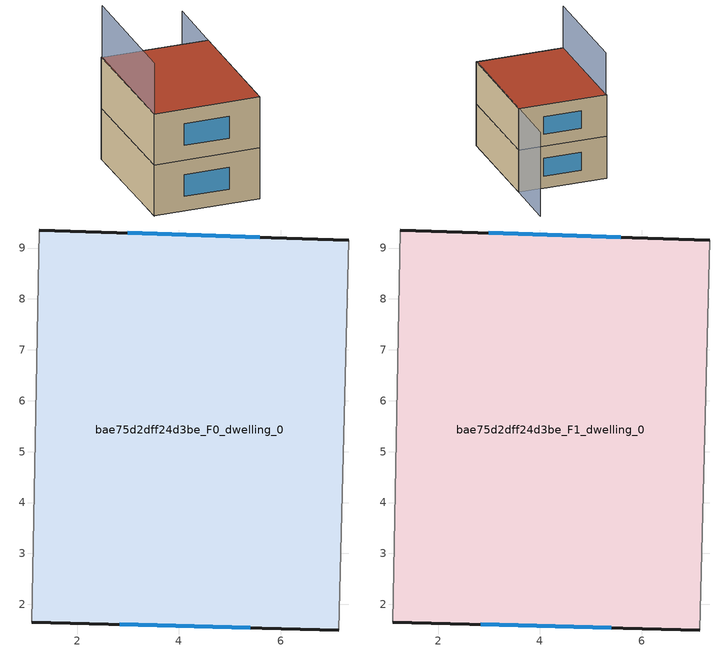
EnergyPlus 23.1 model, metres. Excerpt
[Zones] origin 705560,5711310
bae75d2dff24d3be_F0_dwelling_0
 floor ground (EU_floor_Construction): 7.34,9.16 7.14,1.5 1.11,1.65 1.25,9.35 z0
 wall outside (EU_wall_Construction): 7.34,9.16 1.25,9.35 / 1.11,1.65 7.14,1.5 z0:3
 wall adiabatic (EU_wall_Construction): 7.14,1.5 7.34,9.16 / 1.25,9.35 1.11,1.65 z0:3
 window (EU_Window_Construction): 5.59,9.21 3,9.3 / 2.84,1.61 5.41,1.54 z0.86:2.14
bae75d2dff24d3be_F1_dwelling_0
 floor to bae75d2dff24d3be_F0_dwelling_0 (EU_floor_Construction): 7.34,9.16 7.14,1.5 1.11,1.65 1.25,9.35 z3
 wall outside (EU_wall_Construction): 7.34,9.16 1.25,9.35 / 1.11,1.65 7.14,1.5 z3:6
 wall adiabatic (EU_wall_Construction): 7.14,1.5 7.34,9.16 / 1.25,9.35 1.11,1.65 z3:6
 window (EU_Window_Construction): 5.59,9.21 3,9.3 / 2.84,1.61 5.41,1.54 z3.86:5.14
 roof outside (EU_roof_Construction): 7.14,1.5 7.34,9.16 1.25,9.35 1.11,1.65 z6
shading: 1.3,9.37 1.11,1.65 z0:9; 7.1,1.5 7.45,13.06 z0:6
[Building]
EU S2 Campaign: North Axis=0; Terrain=City; Solar Distribution=FullExterior
[Site:Location]
London: Latitude=51.5; Longitude=-0.5; Time Zone=0; Elevation=25
[SizingPeriod:WeatherFileDays]
AnnualSizingPeriod: Begin Month=1; Begin Day of Month=1; End Month=12; End Day of Month=31; Day of Week for Start Day=Monday; Use Weather File Daylight Saving Period=No; Use Weather File Rain and Snow Indicators=No
[MATERIAL]
EU_InternalMass_Material: Roughness=MediumRough; Thickness=0.1; Conductivity=1; Density=1800; Specific Heat=900; Thermal Absorptance=0.9; Solar Absorptance=0.7; Visible Absorptance=0.7
[MATERIAL:NOMASS] Roughness=MediumRough; Thermal Absorptance=0.9; Solar Absorptance=0.7; Visible Absorptance=0.7
Name | Thermal Resistance
EU_wall_NoMass | 3.33993
EU_roof_NoMass | 5.24846
EU_floor_NoMass | 4.08214
[WINDOWMATERIAL:SIMPLEGLAZINGSYSTEM]
EU_Window_SimpleGlazing: UFactor=1.72386; Solar Heat Gain Coefficient=0.72; Visible Transmittance=0.72
[CONSTRUCTION]
EU_wall_Construction: EU_wall_NoMass
EU_roof_Construction: EU_roof_NoMass
EU_floor_Construction: EU_floor_NoMass
EU_Window_Construction: EU_Window_SimpleGlazing
EU_InternalMass_Construction: EU_InternalMass_Material
[ZONE] Type=1; Multiplier=1; Ceiling Height=autocalculate; Volume=139.693; Floor Area=autocalculate; Part of Total Floor Area=Yes
bae75d2dff24d3be_F0_dwelling_0; bae75d2dff24d3be_F1_dwelling_0
[INTERNALMASS] Construction=EU_InternalMass_Construction; Surface Area=46.5643
Name | Zone or ZoneList
bae75d2dff24d3be_F0_dwelling_0_EU_InternalMass | bae75d2dff24d3be_F0_dwelling_0
bae75d2dff24d3be_F1_dwelling_0_EU_InternalMass | bae75d2dff24d3be_F1_dwelling_0
[OTHEREQUIPMENT] Fuel Type=Electricity; Design Level Calculation Method=Watts/Area; Power per Zone Floor Area=1; Fraction Latent=0; Fraction Radiant=0; Fraction Lost=0; Carbon Dioxide Generation Rate=0; EndUse Subcategory=EU_Step8_InternalGains
Name | Zone or ZoneList or Space or SpaceList | Schedule
EU_Step8_InternalGain_bae75d2dff24d3be_F0_dwelling_0_f000 | bae75d2dff24d3be_F0_dwelling_0 | EU_Step8_GainSchedule_bae75d2dff24d3be_F0_dwelling_0_f000
EU_Step8_InternalGain_bae75d2dff24d3be_F1_dwelling_0_f000 | bae75d2dff24d3be_F1_dwelling_0 | EU_Step8_GainSchedule_bae75d2dff24d3be_F1_dwelling_0_f000
[ZONEVENTILATION:DESIGNFLOWRATE] Schedule=EU_AlwaysOn; Design Flow Rate Calculation Method=AirChanges/Hour; Air Changes per Hour=0.453648; Ventilation Type=Natural; Fan Pressure Rise=0; Fan Total Efficiency=1; Constant Term Coefficient=1; Temperature Term Coefficient=0; Velocity Term Coefficient=0; Velocity Squared Term Coefficient=0; Minimum Indoor Temperature=-100; Maximum Indoor Temperature=100; Delta Temperature=-100; Minimum Outdoor Temperature=-100; Maximum Outdoor Temperature=100; Maximum Wind Speed=40
Name | Zone or ZoneList or Space or SpaceList
EU_ConstantAir_bae75d2dff24d3be_F0_dwelling_0 | bae75d2dff24d3be_F0_dwelling_0
EU_ConstantAir_bae75d2dff24d3be_F1_dwelling_0 | bae75d2dff24d3be_F1_dwelling_0
[HVACTEMPLATE:THERMOSTAT] Constant Heating Setpoint=20; Constant Cooling Setpoint=50
EU_HeatOnly_bae75d2dff24d3be_F0_dwelling_0; EU_HeatOnly_bae75d2dff24d3be_F1_dwelling_0
[HVACTEMPLATE:ZONE:IDEALLOADSAIRSYSTEM] System Availability Schedule=EU_AlwaysOn; Maximum Heating Supply Air Temperature=50; Minimum Cooling Supply Air Temperature=13; Maximum Heating Supply Air Humidity Ratio=0.0156; Minimum Cooling Supply Air Humidity Ratio=0.0077; Heating Limit=NoLimit; Cooling Limit=NoLimit; Heating Availability Schedule=EU_AlwaysOn; Cooling Availability Schedule=EU_CoolingOff; Dehumidification Control Type=ConstantSensibleHeatRatio; Cooling Sensible Heat Ratio=0.7; Dehumidification Setpoint=60; Humidification Control Type=None; Humidification Setpoint=30; Outdoor Air Method=None; Outdoor Air Flow Rate per Person=0.00944; Outdoor Air Flow Rate per Zone Floor Area=0; Outdoor Air Flow Rate per Zone=0; Demand Controlled Ventilation Type=None; Outdoor Air Economizer Type=NoEconomizer; Heat Recovery Type=None; Sensible Heat Recovery Effectiveness=0.7; Latent Heat Recovery Effectiveness=0.65
Name | Template Thermostat
bae75d2dff24d3be_F0_dwelling_0 | EU_HeatOnly_bae75d2dff24d3be_F0_dwelling_0
bae75d2dff24d3be_F1_dwelling_0 | EU_HeatOnly_bae75d2dff24d3be_F1_dwelling_0
[SIZING:ZONE] Zone Cooling Design Supply Air Temperature Input Method=SupplyAirTemperature; Zone Cooling Design Supply Air Temperature=13; Zone Heating Design Supply Air Temperature Input Method=SupplyAirTemperature; Zone Heating Design Supply Air Temperature=50; Zone Cooling Design Supply Air Humidity Ratio=0.008; Zone Heating Design Supply Air Humidity Ratio=0.008; Cooling Design Air Flow Method=DesignDay; Cooling Design Air Flow Rate=0; Cooling Minimum Air Flow per Zone Floor Area=0.000762; Cooling Minimum Air Flow=0; Cooling Minimum Air Flow Fraction=0.2; Heating Design Air Flow Method=DesignDay; Heating Design Air Flow Rate=0; Heating Maximum Air Flow per Zone Floor Area=0.002032; Heating Maximum Air Flow=0.141576; Heating Maximum Air Flow Fraction=0.3; Account for Dedicated Outdoor Air System=No; Dedicated Outdoor Air System Control Strategy=NeutralSupplyAir; Dedicated Outdoor Air Low Setpoint Temperature for Design=autosize; Dedicated Outdoor Air High Setpoint Temperature for Design=autosize; Zone Load Sizing Method=Sensible Load Only No Latent Load; Zone Latent Cooling Design Supply Air Humidity Ratio Input Method=HumidityRatioDifference; Zone Cooling Design Supply Air Humidity Ratio Difference=0.005; Zone Latent Heating Design Supply Air Humidity Ratio Input Method=HumidityRatioDifference; Zone Humidification Design Supply Air Humidity Ratio Difference=0.005
bae75d2dff24d3be_F0_dwelling_0; bae75d2dff24d3be_F1_dwelling_0
[SCHEDULE:CONSTANT]
Name | Hourly Value
EU_AlwaysOn | 1
EU_CoolingOff | 0
[SCHEDULE:FILE] Column Number=1; Rows to Skip at Top=0; Number of Hours of Data=8760; Column Separator=Comma; Interpolate to Timestep=No; Minutes per Item=60; Adjust Schedule for Daylight Savings=Yes
Name | File
EU_Step8_GainSchedule_bae75d2dff24d3be_F0_dwelling_0_f000 | ../../schedules/bae75d2dff24d3be/bae75d2dff24d3be_F0_dwelling_0_f000_gain.csv
EU_Step8_GainSchedule_bae75d2dff24d3be_F1_dwelling_0_f000 | ../../schedules/bae75d2dff24d3be/bae75d2dff24d3be_F1_dwelling_0_f000_gain.csv
